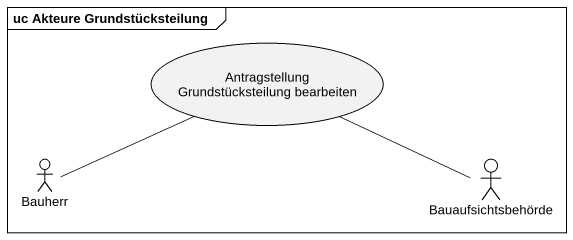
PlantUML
@startuml
mainframe uc Akteure Grundstücksteilung
usecase "Antragstellung Grundstücksteilung bearbeiten" as Antragstellung
actor Bauherr
actor Bauaufsichtsbehörde
Bauherr -right- Antragstellung
Bauaufsichtsbehörde -left- Antragstellung
@enduml
